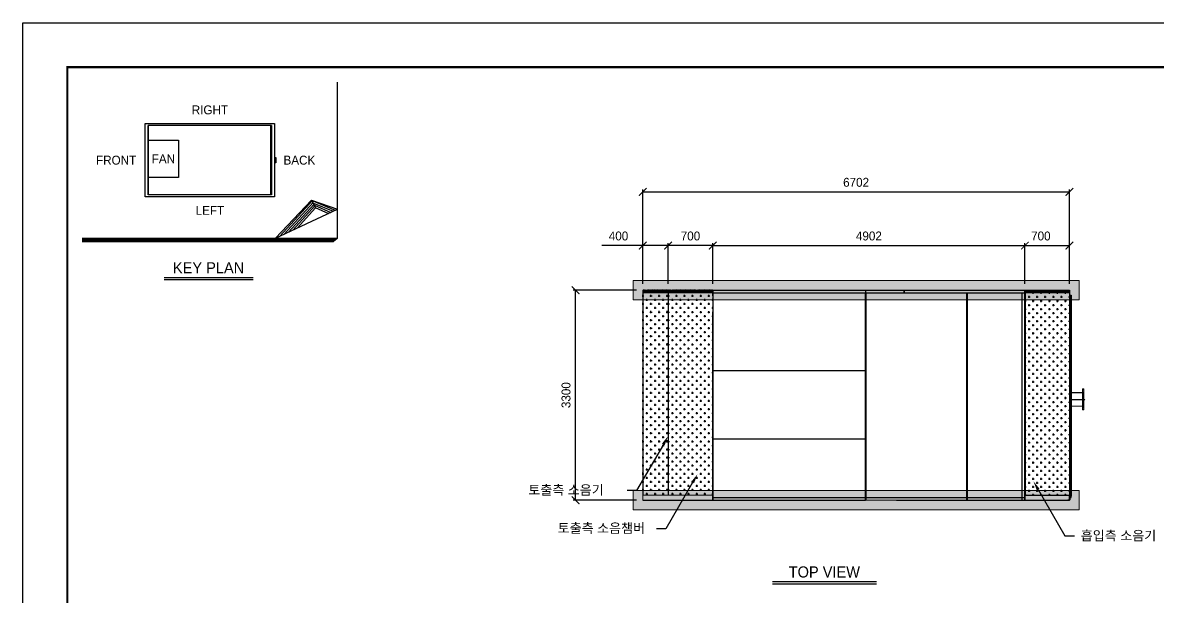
# Model space of a CAD drawing. Header units: millimetres. Extents: x 2280 to 31687, y 1787 to 22582.
# Drawn here: x 2280 to 20114, y 13554 to 22582 of the extents above; entities that cross this region are included whole.
import ezdxf
from ezdxf import colors
from ezdxf.entities.mleader import LeaderData, LeaderLine
from ezdxf.enums import TextEntityAlignment as Align
from ezdxf.math import Vec2, Vec3

# ---------------------------------------------------------------- set-up
doc = ezdxf.new("R2010")
doc.units = ezdxf.units.MM
doc.linetypes.add('CENTER', pattern=[2, 1.25, -0.25, 0.25, -0.25])
for name, color, linetype in [('center', 1, 'CENTER'), ('SMS', 220, 'Continuous'), ('냉각탑', 4, 'Continuous'), ('냉각탑_box', 1, 'Continuous'), ('냉각탑_dim', 1, 'Continuous'), ('냉각탑_form', 1, 'Continuous'), ('냉각탑_text', 3, 'Continuous'), ('냉각탑_찬넬방진', 1, 'Continuous')]:
    doc.layers.add(name, color=color, linetype=linetype)
doc.styles.add('HY울릉도L', font='')
doc.styles.get("Standard").update_dxf_attribs({"font": 'arial.ttf'})
doc.styles.add('돋움', font='Dotum.ttf')
doc.styles.get('HY울릉도L').set_extended_font_data('HY울릉도L')
doc.dimstyles.new('성지DIM', dxfattribs={"dimtxt": 3.5, "dimasz": 3, "dimexe": 1, "dimexo": 2.5, "dimgap": 2, "dimtad": 1, "dimdec": 0, "dimzin": 3, "dimdsep": 46, "dimtxsty": 'HY울릉도L', "dimblk": 'ARCHTICK', "dimcen": -2, "dimclrd": 256, "dimclre": 256, "dimclrt": 7, "dimadec": 0, "dimazin": 0, "dimtfac": 1, "dimtdec": 0, "dimtofl": 0, "dimtmove": 0, "dimatfit": 3, "dimfxl": 1, "dimtolj": 1, "dimtzin": 0, "dimlwe": -1, "dimarcsym": 0})

# ---------------------------------------------------------------- blocks, each defined once
blk = doc.blocks.new('냉각탑form')
at = {"layer": 'Defpoints'}
blk.add_lwpolyline([(0, 297.07), (420.1, 297.07), (420.1, 0), (0, 0)], close=True, dxfattribs=at)
at = {"layer": '냉각탑_form', "const_width": 0.5}
blk.add_lwpolyline([(10, 287.07), (10, 10), (410.1, 10), (410.1, 287.07)], close=True, dxfattribs=at)
blk = doc.blocks.new('_ArchTick')
at = {"color": 0, "linetype": 'ByBlock', "const_width": 0.15}
blk.add_lwpolyline([(-0.5, -0.5), (0.5, 0.5)], dxfattribs=at)
blk = doc.blocks.new('*D373')
at = {"layer": 'Defpoints', "color": 0, "transparency": 16777216}
for p in [(18020, 19080), (13118, 18380), (18020, 18380)]:
    blk.add_point(p, dxfattribs=at)
at = {"layer": '냉각탑_dim', "transparency": 16777216}
for p, q in [((13118, 18480), (13118, 19120)), ((18020, 18480), (18020, 19120))]:
    blk.add_line(p, q, dxfattribs=at)
at = {"layer": '냉각탑_dim', "lineweight": -2, "transparency": 16777216}
blk.add_line((13118, 19080), (18020, 19080), dxfattribs=at)
at = {"layer": '냉각탑_dim', "lineweight": -2, "transparency": 16777216, "xscale": 120, "yscale": 120, "zscale": 120, "rotation": 180}
blk.add_blockref('_ArchTick', (13118, 19080), dxfattribs=at)
at = {"layer": '냉각탑_dim', "lineweight": -2, "transparency": 16777216, "xscale": 120, "yscale": 120, "zscale": 120}
blk.add_blockref('_ArchTick', (18020, 19080), dxfattribs=at)
at = {"layer": '냉각탑_dim', "color": 7, "transparency": 16777216, "insert": (15569, 19230), "char_height": 140, "attachment_point": 5, "style": 'HY울릉도L'}
blk.add_mtext('\\A1;4902', dxfattribs=at)
blk = doc.blocks.new('*D376')
at = {"layer": 'Defpoints', "color": 0, "transparency": 16777216}
for p in [(18720, 19080), (18020, 18380), (18720, 18380)]:
    blk.add_point(p, dxfattribs=at)
at = {"layer": '냉각탑_dim', "transparency": 16777216}
for p, q in [((18020, 18480), (18020, 19120)), ((18720, 18480), (18720, 19120))]:
    blk.add_line(p, q, dxfattribs=at)
at = {"layer": '냉각탑_dim', "lineweight": -2, "transparency": 16777216}
blk.add_line((18020, 19080), (18720, 19080), dxfattribs=at)
at = {"layer": '냉각탑_dim', "lineweight": -2, "transparency": 16777216, "xscale": 120, "yscale": 120, "zscale": 120, "rotation": 180}
blk.add_blockref('_ArchTick', (18020, 19080), dxfattribs=at)
at = {"layer": '냉각탑_dim', "lineweight": -2, "transparency": 16777216, "xscale": 120, "yscale": 120, "zscale": 120}
blk.add_blockref('_ArchTick', (18720, 19080), dxfattribs=at)
at = {"layer": '냉각탑_dim', "color": 7, "transparency": 16777216, "insert": (18270, 19230), "char_height": 140, "attachment_point": 5, "style": 'HY울릉도L'}
blk.add_mtext('\\A1;700', dxfattribs=at)
blk = doc.blocks.new('*D374')
at = {"layer": 'Defpoints', "color": 0, "transparency": 16777216}
for p in [(12417, 19080), (12417, 18378), (13118, 18380)]:
    blk.add_point(p, dxfattribs=at)
at = {"layer": '냉각탑_dim', "transparency": 16777216}
for p, q in [((12417, 18478), (12417, 19120)), ((13118, 18480), (13118, 19120))]:
    blk.add_line(p, q, dxfattribs=at)
at = {"layer": '냉각탑_dim', "lineweight": -2, "transparency": 16777216}
blk.add_line((13118, 19080), (12417, 19080), dxfattribs=at)
at = {"layer": '냉각탑_dim', "lineweight": -2, "transparency": 16777216, "xscale": 120, "yscale": 120, "zscale": 120, "rotation": 180}
blk.add_blockref('_ArchTick', (12417, 19080), dxfattribs=at)
at = {"layer": '냉각탑_dim', "lineweight": -2, "transparency": 16777216, "xscale": 120, "yscale": 120, "zscale": 120}
blk.add_blockref('_ArchTick', (13118, 19080), dxfattribs=at)
at = {"layer": '냉각탑_dim', "color": 7, "transparency": 16777216, "insert": (12767, 19230), "char_height": 140, "attachment_point": 5, "style": 'HY울릉도L'}
blk.add_mtext('\\A1;700', dxfattribs=at)
blk = doc.blocks.new('*D375')
at = {"layer": 'Defpoints', "color": 0, "transparency": 16777216}
for p in [(12017, 19080), (12017, 18380), (12417, 18378)]:
    blk.add_point(p, dxfattribs=at)
at = {"layer": '냉각탑_dim', "transparency": 16777216}
for p, q in [((12017, 18480), (12017, 19120)), ((12417, 18478), (12417, 19120))]:
    blk.add_line(p, q, dxfattribs=at)
at = {"layer": '냉각탑_dim', "lineweight": -2, "transparency": 16777216}
for p, q in [((12017, 19080), (11377, 19080)), ((12417, 19080), (12017, 19080))]:
    blk.add_line(p, q, dxfattribs=at)
at = {"layer": '냉각탑_dim', "lineweight": -2, "transparency": 16777216, "xscale": 120, "yscale": 120, "zscale": 120, "rotation": 180}
blk.add_blockref('_ArchTick', (12017, 19080), dxfattribs=at)
at = {"layer": '냉각탑_dim', "lineweight": -2, "transparency": 16777216, "xscale": 120, "yscale": 120, "zscale": 120}
blk.add_blockref('_ArchTick', (12417, 19080), dxfattribs=at)
at = {"layer": '냉각탑_dim', "color": 7, "transparency": 16777216, "insert": (11637, 19230), "char_height": 140, "attachment_point": 5, "style": 'HY울릉도L'}
blk.add_mtext('\\A1;400', dxfattribs=at)
blk = doc.blocks.new('*D380')
at = {"layer": 'Defpoints', "color": 0, "transparency": 16777216}
for p in [(18720, 19923), (12017, 18380), (18720, 18380)]:
    blk.add_point(p, dxfattribs=at)
at = {"layer": '냉각탑_dim', "transparency": 16777216}
for p, q in [((12017, 18480), (12017, 19963)), ((18720, 18480), (18720, 19963))]:
    blk.add_line(p, q, dxfattribs=at)
at = {"layer": '냉각탑_dim', "lineweight": -2, "transparency": 16777216}
blk.add_line((12017, 19923), (18720, 19923), dxfattribs=at)
at = {"layer": '냉각탑_dim', "lineweight": -2, "transparency": 16777216, "xscale": 120, "yscale": 120, "zscale": 120, "rotation": 180}
blk.add_blockref('_ArchTick', (12017, 19923), dxfattribs=at)
at = {"layer": '냉각탑_dim', "lineweight": -2, "transparency": 16777216, "xscale": 120, "yscale": 120, "zscale": 120}
blk.add_blockref('_ArchTick', (18720, 19923), dxfattribs=at)
at = {"layer": '냉각탑_dim', "color": 7, "transparency": 16777216, "insert": (15368, 20073), "char_height": 140, "attachment_point": 5, "style": 'HY울릉도L'}
blk.add_mtext('\\A1;6702', dxfattribs=at)
blk = doc.blocks.new('*D377')
at = {"layer": 'Defpoints', "color": 0, "transparency": 16777216}
for p in [(10963, 18380), (12017, 18380), (12019, 15080)]:
    blk.add_point(p, dxfattribs=at)
at = {"layer": '냉각탑_dim', "transparency": 16777216}
for p, q in [((11917, 18380), (10923, 18380)), ((11919, 15080), (10923, 15080))]:
    blk.add_line(p, q, dxfattribs=at)
at = {"layer": '냉각탑_dim', "lineweight": -2, "transparency": 16777216}
blk.add_line((10963, 15080), (10963, 18380), dxfattribs=at)
at = {"layer": '냉각탑_dim', "lineweight": -2, "transparency": 16777216, "xscale": 120, "yscale": 120, "zscale": 120}
for p, rotation in [((10963, 18380), 90), ((10963, 15080), 270)]:
    blk.add_blockref('_ArchTick', p, dxfattribs=dict(at, rotation=rotation))
at = {"layer": '냉각탑_dim', "color": 7, "transparency": 16777216, "insert": (10813, 16730), "char_height": 140, "attachment_point": 5, "rotation": 90, "style": 'HY울릉도L'}
blk.add_mtext('\\A1;3300', dxfattribs=at)
blk = doc.blocks.new('A$C4226346C')
at = {"color": 7, "lineweight": 15}
for p, q in [((23, 330), (23, 165)), ((45, 330), (23, 330)), ((23, 321), (45, 321)), ((23, 302), (45, 302)), ((23, 302), (45, 302)), ((23, 298), (45, 298)), ((23, 279), (45, 279)), ((23, 279), (45, 279)), ((45, 274), (23, 274)), ((23, 249), (45, 249)), ((23, 249), (45, 249)), ((23, 226), (45, 226)), ((23, 226), (45, 226)), ((28, 273), (28, 165)), ((45, 273), (28, 273)), ((220, 271), (28, 271)), ((45, 330), (45, 165)), ((217, 273), (45, 273)), ((217, 313), (217, 165)), ((220, 313), (217, 313)), ((220, 313), (217, 313)), ((220, 307), (217, 307)), ((217, 297), (220, 297)), ((217, 297), (220, 297)), ((217, 288), (220, 288)), ((217, 288), (220, 288)), ((220, 273), (217, 273)), ((220, 273), (217, 273)), ((217, 263), (220, 263)), ((217, 263), (220, 263)), ((217, 254), (220, 254)), ((217, 254), (220, 254)), ((217, 204), (220, 204)), ((217, 204), (220, 204)), ((217, 195), (220, 195)), ((217, 195), (220, 195)), ((220, 313), (220, 165)), ((220, 165), (220, 273)), ((23, 176), (45, 176)), ((23, 176), (45, 176)), ((23, 165), (23, 0)), ((23, 153), (45, 153)), ((23, 153), (45, 153)), ((23, 104), (45, 104)), ((23, 104), (45, 104)), ((23, 81), (45, 81)), ((23, 81), (45, 81)), ((45, 56), (23, 56)), ((23, 51), (45, 51)), ((23, 51), (45, 51)), ((23, 31), (45, 31)), ((23, 28), (45, 28)), ((23, 28), (45, 28)), ((23, 8), (45, 8)), ((28, 165), (28, 57)), ((28, 165), (28, 59)), ((220, 59), (28, 59)), ((45, 57), (28, 57)), ((45, 165), (45, 0)), ((217, 57), (45, 57)), ((217, 17), (217, 165)), ((217, 135), (220, 135)), ((217, 135), (220, 135)), ((217, 126), (220, 126)), ((217, 126), (220, 126)), ((217, 76), (220, 76)), ((217, 76), (220, 76)), ((217, 67), (220, 67)), ((217, 67), (220, 67)), ((220, 57), (217, 57)), ((220, 57), (217, 57)), ((217, 42), (220, 42)), ((217, 42), (220, 42)), ((217, 33), (220, 33)), ((217, 33), (220, 33)), ((220, 23), (217, 23)), ((220, 17), (217, 17)), ((220, 17), (217, 17)), ((220, 17), (220, 165)), ((220, 57), (220, 165)), ((220, 59), (220, 165)), ((45, 0), (23, 0))]:
    blk.add_line(p, q, dxfattribs=at)
at = {"layer": 'center'}
blk.add_line((250, 165), (0, 165), dxfattribs=at)
blk = doc.blocks.new('4')
h = blk.add_hatch()
h.set_pattern_fill('CROSS', color=5, scale=10)
h.set_pattern_definition([(0, (-671192.43, 29275.875), (63.5, 63.5), [31.75, -95.25]), (90, (-671176.56, 29260), (-63.5, 63.5), [31.75, -95.25])])
h.paths.add_polyline_path([(12019, 15158), (12417, 15158), (12417, 18338), (12019, 18338)])
h = blk.add_hatch()
h.set_pattern_fill('CROSS', color=5, scale=10)
h.set_pattern_definition([(0, (-670792.17, 29275.654), (63.5, 63.5), [31.75, -95.25]), (90, (-670776.296, 29259.78), (-63.5, 63.5), [31.75, -95.25])])
h.paths.add_polyline_path([(12419, 15158), (13119, 15158), (13119, 18338), (12419, 18338)])
h = blk.add_hatch()
h.set_pattern_fill('CROSS', color=5, scale=10)
h.set_pattern_definition([(0, (-665190.03, 29575.875), (63.5, 63.5), [31.75, -95.25]), (90, (-665174.16, 29560), (-63.5, 63.5), [31.75, -95.25])])
h.paths.add_polyline_path([(18720, 18331), (18021, 18331), (18021, 15160), (18720, 15160)])
at = {"ltscale": 500}
h = blk.add_hatch(dxfattribs=at)
h.set_pattern_fill('ANSI37', color=251, scale=200)
h.set_pattern_definition([(45, (-12654.447, 2571.726), (-17.67767, 17.67767), []), (135, (-12654.447, 2571.726), (-17.67767, -17.67767), [])])
h.paths.add_polyline_path([(18745, 18016), (18745, 18300), (18723, 18300), (18723, 15123), (18745, 15123), (18745, 15145)])
at = {"lineweight": 5}
for p, q in [((12017, 18380), (13118, 18380)), ((12417, 18340), (12417, 18378)), ((18021, 18380), (18720, 18380)), ((12019, 18338), (12019, 18340)), ((13116, 18338), (12019, 18338)), ((18020, 18338), (18720, 18338)), ((18021, 18337), (18720, 18337)), ((13116, 15158), (12019, 15158))]:
    blk.add_line(p, q, dxfattribs=at)
for p, q in [((12019, 18378), (12019, 18340)), ((13116, 18378), (13116, 18340)), ((13118, 18338), (13118, 18380)), ((13118, 18380), (15518, 18380)), ((13118, 18380), (15518, 18380)), ((15518, 18380), (18021, 18380)), ((16122, 18380), (17620, 18380)), ((16122, 18338), (16122, 18380)), ((18020, 18338), (18020, 18380)), ((18021, 18380), (18021, 18340)), ((18021, 18380), (18021, 15160)), ((18720, 18380), (18720, 15158)), ((12019, 18338), (12019, 15158)), ((12417, 18340), (12417, 15158)), ((13116, 18288), (13116, 18338)), ((13118, 18338), (15518, 18338)), ((13118, 18337), (14382, 18337)), ((15518, 18337), (18020, 18337)), ((16124, 18338), (18020, 18338)), ((16124, 18336), (17109, 18336)), ((17111, 18336), (17976, 18336)), ((17978, 18336), (18020, 18336)), ((13118, 16967), (13118, 18037)), ((13118, 17117), (15518, 17117)), ((13118, 17115), (15518, 17115)), ((13118, 15895), (13118, 16965)), ((13118, 16045), (15518, 16045)), ((13118, 16044), (15518, 16044)), ((13116, 15172), (13116, 15122)), ((18021, 15160), (18720, 15160)), ((13118, 15124), (14382, 15124)), ((13118, 15122), (15518, 15122)), ((15518, 15124), (17976, 15124)), ((16004, 15122), (18020, 15122)), ((17111, 15124), (17976, 15124)), ((17978, 15124), (18020, 15124)), ((18021, 15158), (18718, 15158))]:
    blk.add_line(p, q)
at = {"ltscale": 500}
blk.add_line((12019, 18378), (13116, 18378), dxfattribs=at)
at = {"color": 7, "lineweight": 35}
blk.add_line((16124, 18380), (16124, 18338), dxfattribs=at)
at = {"color": 251, "ltscale": 500}
for p, q in [((18520, 18377), (18523, 18377)), ((18720, 18300), (18748, 18300)), ((18745, 15145), (18745, 18300)), ((18748, 18300), (18748, 15145)), ((18723, 15123), (18745, 15123)), ((18723, 15120), (18748, 15120)), ((18745, 15123), (18745, 15145)), ((18745, 15145), (18748, 15145)), ((18748, 15120), (18748, 15145))]:
    blk.add_line(p, q, dxfattribs=at)
at = {"color": 7, "lineweight": 13, "ltscale": 2.5}
blk.add_line((18020, 15577), (18020, 15563), dxfattribs=at)
at = {"layer": 'SMS', "color": 5}
for points in [[(12496, 18340, -0.420076), (12491, 18350), (12496, 18368, 1.449198), (12481, 18368), (12486, 18350, -0.524856), (12479, 18339, -0.524856), (12472, 18350), (12476, 18368, 1.449198), (12462, 18368), (12466, 18350, -0.524856), (12459, 18339, -0.524856), (12452, 18350), (12457, 18368, 1.449198), (12442, 18368), (12447, 18350, -0.524856), (12439, 18339, -0.524856), (12432, 18350), (12437, 18368, 1.449198), (12422, 18368), (12427, 18350, -0.524856), (12419, 18339, -0.524856), (12412, 18350), (12417, 18368, 1.449198), (12402, 18368), (12407, 18350, -0.524856), (12399, 18339, -0.524856), (12392, 18350), (12397, 18368, 1.449198), (12382, 18368), (12387, 18350, -0.524856), (12379, 18339, -0.524856), (12372, 18350), (12377, 18368, 1.449198), (12362, 18368), (12367, 18350, -0.524856), (12359, 18339, -0.524856), (12352, 18350), (12357, 18368, 1.449198), (12342, 18368), (12347, 18350, -0.524856), (12339, 18339, -0.524856), (12332, 18350), (12337, 18368, 1.449198), (12322, 18368), (12327, 18350, -0.524856), (12319, 18339, -0.524856), (12312, 18350), (12317, 18368, 1.449198), (12302, 18368), (12307, 18350, -0.524856), (12299, 18339, -0.524856), (12292, 18350), (12297, 18368, 1.449198), (12282, 18368), (12287, 18350, -0.524856), (12279, 18339, -0.524856), (12272, 18350), (12277, 18368, 1.449198), (12262, 18368), (12267, 18350, -0.524856), (12260, 18339, -0.524856), (12252, 18350), (12257, 18368, 1.449198), (12242, 18368), (12247, 18350, -0.524856), (12240, 18339, -0.524856), (12232, 18350), (12237, 18368, 1.449198), (12222, 18368), (12227, 18350, -0.524856), (12220, 18339, -0.524856), (12212, 18350), (12217, 18368, 1.449198), (12202, 18368), (12207, 18350, -0.524856), (12200, 18339, -0.524856), (12192, 18350), (12197, 18368, 1.449198), (12182, 18368), (12187, 18350, -0.524856), (12180, 18339, -0.524856), (12172, 18350), (12177, 18368, 1.449198), (12162, 18368), (12167, 18350, -0.524856), (12160, 18339, -0.524856), (12152, 18350), (12157, 18368, 1.449198), (12142, 18368), (12147, 18350, -0.524856), (12140, 18339, -0.524856), (12132, 18350), (12137, 18368, 1.449198), (12122, 18368), (12127, 18350, -0.524856), (12120, 18339, -0.524856), (12112, 18350), (12117, 18368, 1.449198), (12102, 18368), (12107, 18350, -0.524856), (12100, 18339, -0.524856), (12092, 18350), (12097, 18368, 1.449198), (12082, 18368), (12087, 18350, -0.524856), (12080, 18339, -0.524856), (12073, 18350), (12077, 18368, 1.449198), (12063, 18368), (12067, 18350, -0.524856), (12060, 18339, -0.524856), (12053, 18350), (12058, 18368, 1.449198), (12043, 18368), (12048, 18350, -0.524856), (12040, 18339, -0.524856), (12033, 18350), (12038, 18368, 1.449198), (12023, 18368), (12028, 18350, -0.420076), (12023, 18340, -0.420076)], [(12917, 18339, -0.500631), (12910, 18350), (12915, 18368, 1.449198), (12900, 18368), (12905, 18350, -0.524856), (12898, 18339, -0.524856), (12890, 18350), (12895, 18368, 1.449198), (12880, 18368), (12885, 18350, -0.524856), (12878, 18339, -0.524856), (12871, 18350), (12875, 18368, 1.449198), (12861, 18368), (12865, 18350, -0.524856), (12858, 18339, -0.524856), (12851, 18350), (12856, 18368, 1.449198), (12841, 18368), (12846, 18350, -0.524856), (12838, 18339, -0.524856), (12831, 18350), (12836, 18368, 1.449198), (12821, 18368), (12826, 18350, -0.524856), (12818, 18339, -0.524856), (12811, 18350), (12816, 18368, 1.449198), (12801, 18368), (12806, 18350, -0.524856), (12798, 18339, -0.524856), (12791, 18350), (12796, 18368, 1.449198), (12781, 18368), (12786, 18350, -0.524856), (12778, 18339, -0.524856), (12771, 18350), (12776, 18368, 1.449198), (12761, 18368), (12766, 18350, -0.524856), (12758, 18339, -0.524856), (12751, 18350), (12756, 18368, 1.449198), (12741, 18368), (12746, 18350, -0.524856), (12738, 18339, -0.524856), (12731, 18350), (12736, 18368, 1.449198), (12721, 18368), (12726, 18350, -0.524856), (12718, 18339, -0.524856), (12711, 18350), (12716, 18368, 1.449198), (12701, 18368), (12706, 18350, -0.524856), (12698, 18339, -0.524856), (12691, 18350), (12696, 18368, 1.449198), (12681, 18368), (12686, 18350, -0.524856), (12678, 18339, -0.524856), (12671, 18350), (12676, 18368, 1.449198), (12661, 18368), (12666, 18350, -0.524856), (12659, 18339, -0.524856), (12651, 18350), (12656, 18368, 1.449198), (12641, 18368), (12646, 18350, -0.524856), (12639, 18339, -0.524856), (12631, 18350), (12636, 18368, 1.449198), (12621, 18368), (12626, 18350, -0.524856), (12619, 18339, -0.524856), (12611, 18350), (12616, 18368, 1.449198), (12601, 18368), (12606, 18350, -0.524856), (12599, 18339, -0.524856), (12591, 18350), (12596, 18368, 1.449198), (12581, 18368), (12586, 18350, -0.524856), (12579, 18339, -0.524856), (12571, 18350), (12576, 18368, 1.449198), (12561, 18368), (12566, 18350, -0.524856), (12559, 18339, -0.524856), (12551, 18350), (12556, 18368, 1.449198), (12541, 18368), (12546, 18350, -0.524856), (12539, 18339, -0.524856), (12531, 18350), (12536, 18368, 1.449198), (12521, 18368), (12526, 18350, -0.524856), (12519, 18339, -0.524856), (12511, 18350), (12516, 18368, 1.449198), (12501, 18368), (12506, 18350, -0.524856), (12499, 18339, -0.524856), (12491, 18350), (12496, 18368, 1.449198), (12481, 18368), (12486, 18350, -0.524856), (12479, 18339, -0.417249), (12471, 18347)], [(13115, 18340, -0.420076), (13110, 18350), (13115, 18368, 1.449198), (13100, 18368), (13105, 18350, -0.524856), (13097, 18339, -0.524856), (13090, 18350), (13095, 18368, 1.449198), (13080, 18368), (13085, 18350, -0.524856), (13077, 18339, -0.524856), (13070, 18350), (13075, 18368, 1.449198), (13060, 18368), (13065, 18350, -0.524856), (13058, 18339, -0.524856), (13050, 18350), (13055, 18368, 1.449198), (13040, 18368), (13045, 18350, -0.524856), (13038, 18339, -0.524856), (13030, 18350), (13035, 18368, 1.449198), (13020, 18368), (13025, 18350, -0.524856), (13018, 18339, -0.524856), (13010, 18350), (13015, 18368, 1.449198), (13000, 18368), (13005, 18350, -0.524856), (12998, 18339, -0.524856), (12990, 18350), (12995, 18368, 1.449198), (12980, 18368), (12985, 18350, -0.524856), (12978, 18339, -0.524856), (12970, 18350), (12975, 18368, 1.449198), (12960, 18368), (12965, 18350, -0.524856), (12958, 18339, -0.524856), (12950, 18350), (12955, 18368, 1.449198), (12940, 18368), (12945, 18350, -0.524856), (12938, 18339, -0.524856), (12930, 18350), (12935, 18368, 1.449198), (12920, 18368), (12925, 18350, -0.524856), (12918, 18339, -0.524856), (12910, 18350), (12915, 18368, 1.449198), (12900, 18368), (12905, 18350, -0.524856), (12898, 18339, -0.417249), (12890, 18347)], [(13118, 18350, -0.174757), (13118, 18345, -0.174757)]]:
    blk.add_lwpolyline(points, format="xyb", dxfattribs=at)
at = {"layer": 'SMS', "color": 5, "elevation": 0}
for points in [[(18499, 18338, -0.420076), (18494, 18348), (18499, 18367, 1.449198), (18484, 18367), (18489, 18348, -0.524856), (18481, 18338, -0.524856), (18474, 18348), (18479, 18367, 1.449198), (18464, 18367), (18469, 18348, -0.524856), (18461, 18338, -0.524856), (18454, 18348), (18459, 18367, 1.449198), (18444, 18367), (18449, 18348, -0.524856), (18441, 18338, -0.524856), (18434, 18348), (18439, 18367, 1.449198), (18424, 18367), (18429, 18348, -0.524856), (18422, 18338, -0.524856), (18414, 18348), (18419, 18367, 1.449198), (18404, 18367), (18409, 18348, -0.524856), (18402, 18338, -0.524856), (18394, 18348), (18399, 18367, 1.449198), (18384, 18367), (18389, 18348, -0.524856), (18382, 18338, -0.524856), (18374, 18348), (18379, 18367, 1.449198), (18364, 18367), (18369, 18348, -0.524856), (18362, 18338, -0.524856), (18354, 18348), (18359, 18367, 1.449198), (18344, 18367), (18349, 18348, -0.524856), (18342, 18338, -0.524856), (18334, 18348), (18339, 18367, 1.449198), (18324, 18367), (18329, 18348, -0.524856), (18322, 18338, -0.524856), (18314, 18348), (18319, 18367, 1.449198), (18304, 18367), (18309, 18348, -0.524856), (18302, 18338, -0.524856), (18294, 18348), (18299, 18367, 1.449198), (18284, 18367), (18289, 18348, -0.524856), (18282, 18338, -0.524856), (18274, 18348), (18279, 18367, 1.449198), (18264, 18367), (18269, 18348, -0.524856), (18262, 18338, -0.524856), (18254, 18348), (18259, 18367, 1.449198), (18244, 18367), (18249, 18348, -0.524856), (18242, 18338, -0.524856), (18235, 18348), (18239, 18367, 1.449198), (18225, 18367), (18229, 18348, -0.524856), (18222, 18338, -0.524856), (18215, 18348), (18220, 18367, 1.449198), (18205, 18367), (18210, 18348, -0.524856), (18202, 18338, -0.524856), (18195, 18348), (18200, 18367, 1.449198), (18185, 18367), (18190, 18348, -0.524856), (18182, 18338, -0.524856), (18175, 18348), (18180, 18367, 1.449198), (18165, 18367), (18170, 18348, -0.524856), (18162, 18338, -0.524856), (18155, 18348), (18160, 18367, 1.449198), (18145, 18367), (18150, 18348, -0.524856), (18142, 18338, -0.524856), (18135, 18348), (18140, 18367, 1.449198), (18125, 18367), (18130, 18348, -0.524856), (18122, 18338, -0.524856), (18115, 18348), (18120, 18367, 1.449198), (18105, 18367), (18110, 18348, -0.524856), (18102, 18338, -0.524856), (18095, 18348), (18100, 18367, 1.449198), (18085, 18367), (18090, 18348, -0.524856), (18082, 18338, -0.524856), (18075, 18348), (18080, 18367, 1.449198), (18065, 18367), (18070, 18348, -0.524856), (18062, 18338, -0.524856), (18055, 18348), (18060, 18367, 1.449198), (18045, 18367), (18050, 18348, -0.524856), (18042, 18338, -0.524856), (18035, 18348), (18040, 18367, 1.449198), (18025, 18367), (18030, 18348, -0.420076), (18025, 18338, -0.420076)], [(18718, 18367, 1.449198), (18703, 18367), (18708, 18348, -0.524856), (18701, 18338, -0.524856), (18693, 18348), (18698, 18367, 1.449198), (18683, 18367), (18688, 18348, -0.524856), (18681, 18338, -0.524856), (18673, 18348), (18678, 18367, 1.449198), (18663, 18367), (18668, 18348, -0.524856), (18661, 18338, -0.524856), (18653, 18348), (18658, 18367, 1.449198), (18643, 18367), (18648, 18348, -0.524856), (18641, 18338, -0.524856), (18634, 18348), (18638, 18367, 1.449198), (18624, 18367), (18628, 18348, -0.524856), (18621, 18338, -0.524856), (18614, 18348), (18619, 18367, 1.449198), (18604, 18367), (18609, 18348, -0.524856), (18601, 18338, -0.524856), (18594, 18348), (18599, 18367, 1.449198), (18584, 18367), (18589, 18348, -0.524856), (18581, 18338, -0.524856), (18574, 18348), (18579, 18367, 1.449198), (18564, 18367), (18569, 18348, -0.524856), (18561, 18338, -0.524856), (18554, 18348), (18559, 18367, 1.449198), (18544, 18367), (18549, 18348, -0.524856), (18541, 18338, -0.524856), (18534, 18348), (18539, 18367, 1.449198), (18524, 18367), (18529, 18348, -0.524856), (18521, 18338, -0.524856), (18514, 18348), (18519, 18367, 1.449198), (18504, 18367), (18509, 18348, -0.524856), (18501, 18338, -0.524856), (18494, 18348), (18499, 18367, 1.449198), (18484, 18367), (18489, 18348, -0.420076), (18484, 18338)], [(18718, 18338, -0.420076), (18713, 18348), (18718, 18367)]]:
    blk.add_lwpolyline(points, format="xyb", dxfattribs=at)
at = {"xscale": -1}
blk.add_blockref('A$C4226346C', (18968, 16498), dxfattribs=at)
at = {"layer": '냉각탑_dim'}
ml = blk.add_multileader_mtext('Standard', dxfattribs=at)
ml.set_content('')
ml.set_leader_properties(color=256)
ml.build(insert=Vec2(0, 0))
ml.multileader.update_dxf_attribs({"text_right_attachment_type": 6, "dogleg_length": 5, "arrow_head_size": 150, "scale": 30})
ctx = ml.context
ctx.base_point, ctx.scale, ctx.char_height, ctx.arrow_head_size, ctx.landing_gap_size, ctx.plane_origin = Vec3(11771, 15230), 30, 5.4, 150, 2.7, Vec3(12416, 16087)
ctx.right_attachment, ctx.text_align_type = 6, 2
notes = []
notes.append((ctx, [(0, (1, 1, 0), (11921, 15230), (-1, 0), 150, [(0, [(12416, 16087)], 0, [])])]))
ctx.mtext, ml.multileader.dxf.content_type = None, 0
for ctx, leaders in notes:
    for number, flags, end, landing, length, lines in leaders:
        leader = LeaderData()
        leader.index, (leader.has_last_leader_line, leader.has_dogleg_vector, leader.attachment_direction) = number, flags
        leader.last_leader_point, leader.dogleg_vector, leader.dogleg_length = Vec3(end), Vec3(landing), length
        for number, points, colour, breaks in lines:
            line = LeaderLine()
            line.index, line.vertices, line.color, line.breaks = number, Vec3.list(points), colors.encode_raw_color(colour), breaks
            leader.lines.append(line)
        ctx.leaders.append(leader)

msp = doc.modelspace()

# ---------------------------------------------------------------- hatches: boundary and pattern name
h = msp.add_hatch()
h.set_pattern_fill('AR-CONC', color=4)
h.set_pattern_definition([(50, (-317081.72, -183753.41), (182.18467, -15.939086), [19.05, -209.55]), (355, (-317081.72, -183753.41), (-35.24342, 191.056845), [15.24, -167.64058]), (100.451445, (-317066.54, -183754.74), (146.94125, 175.11775), [16.19001, -178.090245]), (46.1842, (-317081.72, -183702.61), (271.07904, -42.04233), [28.575, -314.325]), (96.63556, (-317059.13, -183706.12), (237.40413, 247.42612), [24.28502, -267.1356]), (351.18415, (-317081.72, -183702.61), (237.40413, 247.42612), [22.85997, -251.45973]), (21, (-317056.32, -183715.31), (151.61439, -102.2652), [19.05, -209.55]), (326, (-317056.32, -183715.31), (61.80203, 184.18797), [15.24, -167.64]), (71.451445, (-317043.68, -183723.84), (213.41642, 81.92277), [16.19001, -178.08994]), (37.5, (-317081.72, -183753.414), (3.088603, 84.555039), [0, -165.608, 0, -170.18, 0, -168.275]), (7.5, (-317081.72, -183753.41), (66.819663, 100.180575), [0, -97.028, 0, -161.798, 0, -64.135]), (327.5, (-317138.36, -183753.414), (135.590595, -5.728744), [0, -63.5, 0, -198.12, 0, -262.89]), (317.5, (-317163.76, -183753.41), (148.12918, 25.42649), [0, -82.55, 0, -131.572, 0, -186.69])])
edge = h.paths.add_edge_path()
edge.add_line((11868.9, 18230.1), (18873.2, 18230.1))
edge.add_line((18873.2, 18230.1), (18873.4, 18530.1))
edge.add_line((18873.4, 18530.1), (11868.9, 18530.1))
edge.add_line((11868.9, 18530.1), (11868.8, 18230.1))
h = msp.add_hatch()
h.set_pattern_fill('AR-CONC', color=4)
h.set_pattern_definition([(50, (-317081.72, -187053.41), (182.18467, -15.939086), [19.05, -209.55]), (355, (-317081.72, -187053.41), (-35.24342, 191.056845), [15.24, -167.64058]), (100.451445, (-317066.54, -187054.74), (146.94125, 175.11775), [16.19001, -178.090245]), (46.1842, (-317081.72, -187002.61), (271.07904, -42.04233), [28.575, -314.325]), (96.63556, (-317059.13, -187006.12), (237.40413, 247.42612), [24.28502, -267.1356]), (351.18415, (-317081.72, -187002.61), (237.40413, 247.42612), [22.85997, -251.45973]), (21, (-317056.32, -187015.31), (151.61439, -102.2652), [19.05, -209.55]), (326, (-317056.32, -187015.31), (61.80203, 184.18797), [15.24, -167.64]), (71.451445, (-317043.68, -187023.84), (213.41642, 81.92277), [16.19001, -178.08994]), (37.5, (-317081.72, -187053.414), (3.088603, 84.555039), [0, -165.608, 0, -170.18, 0, -168.275]), (7.5, (-317081.72, -187053.41), (66.819663, 100.180575), [0, -97.028, 0, -161.798, 0, -64.135]), (327.5, (-317138.36, -187053.414), (135.590595, -5.728744), [0, -63.5, 0, -198.12, 0, -262.89]), (317.5, (-317163.76, -187053.41), (148.12918, 25.42649), [0, -82.55, 0, -131.572, 0, -186.69])])
edge = h.paths.add_edge_path()
edge.add_line((11868.9, 14930.1), (18873.2, 14930.1))
edge.add_line((18873.2, 14930.1), (18873.4, 15230.1))
edge.add_line((18873.4, 15230.1), (11868.9, 15230.1))
edge.add_line((11868.9, 15230.1), (11868.8, 14930.1))

# ---------------------------------------------------------------- linework, layer by layer
at = {"lineweight": 5}
for p, q in [((12017.3, 18380.1), (12017.3, 15080.1)), ((11868.9, 14930.1), (11868.9, 15230.1)), ((12018.9, 15080.1), (12017.3, 15080.1)), ((12018.9, 15158.1), (12018.9, 15080.1)), ((16003.7, 15080.1), (15519.7, 15080.1))]:
    msp.add_line(p, q, dxfattribs=at)
at = {"color": 7}
for p, q in [((13116.1, 18380.1), (13116.1, 15080.1)), ((13117.7, 18380.1), (13117.7, 15080.1)), ((18019.7, 18380.1), (18019.7, 15080.1)), ((18019.7, 15080.1), (18019.7, 18380.1))]:
    msp.add_line(p, q, dxfattribs=at)
at = {"ltscale": 500}
for p, q in [((15517.7, 18380.1), (15517.7, 15080.1)), ((18019.7, 15080.1), (18044.7, 15080.1)), ((18021.3, 15081.7), (18044.7, 15081.7)), ((18718.1, 15081.7), (18694.7, 15081.7)), ((18719.7, 15080.1), (18694.7, 15080.1))]:
    msp.add_line(p, q, dxfattribs=at)
for p, q in [((18019.7, 18380.1), (18019.7, 15080.1)), ((18719.7, 18380.1), (18719.7, 15080.1)), ((15517.7, 15080.1), (15517.7, 18336.6)), ((17975.7, 15080.1), (17975.7, 18336.6)), ((17977.7, 15080.1), (17977.7, 18336.1)), ((18019.7, 15080.1), (18019.7, 18336.1)), ((13117.7, 15080.1), (13117.7, 15893.6)), ((12018.9, 15080.1), (15517.7, 15080.1)), ((13117.7, 15080.1), (13117.7, 15122.1)), ((16003.7, 15080.1), (18019.7, 15080.1)), ((18019.7, 15080.1), (18019.7, 15122.1)), ((18021.3, 15081.7), (18021.3, 15158.5)), ((18044.7, 15081.7), (18044.7, 15080.1)), ((18044.7, 15080.1), (18694.7, 15080.1)), ((18694.7, 15081.7), (18694.7, 15080.1)), ((18718.1, 15081.7), (18718.1, 15158.5))]:
    msp.add_line(p, q)
at = {"color": 251, "ltscale": 500}
for p, q in [((18719.7, 18380.1), (18719.7, 15083.1)), ((18722.9, 18299.5), (18722.9, 15083.1)), ((18719.7, 15083.1), (18722.9, 15083.1))]:
    msp.add_line(p, q, dxfattribs=at)
at = {"color": 7, "lineweight": 35}
for p, q in [((15519.7, 18336.6), (15519.7, 15080.1)), ((17108.7, 18336.1), (17108.7, 15080.1)), ((17110.7, 18336.1), (17110.7, 15080.1))]:
    msp.add_line(p, q, dxfattribs=at)
at = {"color": 7, "lineweight": 13, "ltscale": 2.5}
msp.add_line((18019.7, 15083.6), (18019.7, 15563.1), dxfattribs=at)
at = {"lineweight": 5, "elevation": 0}
msp.add_lwpolyline([(11868.9, 18230.1), (18873.3, 18230.1), (18873.3, 18530.1), (11868.9, 18530.1)], close=True, dxfattribs=at)
msp.add_lwpolyline([(11868.9, 14930.1), (18873.3, 14930.1), (18873.3, 15230.1), (11868.9, 15230.1)], dxfattribs=at)
at = {"layer": '냉각탑', "ltscale": 30}
for p, q in [((4251.9, 20968.4), (4251.9, 19876)), ((4251.9, 19876), (4251.9, 20968.4)), ((6186.7, 20968.4), (4251.9, 20968.4)), ((6177.5, 19876), (6177.5, 20968.4)), ((6186.7, 19876), (6186.7, 20968.4)), ((6186.7, 20968.4), (6186.7, 19876)), ((6232.8, 20455.6), (6232.8, 20388.8)), ((6186.7, 19876), (4251.9, 19876))]:
    msp.add_line(p, q, dxfattribs=at)
for points in [[(6232.8, 20998.3), (6232.8, 19846), (4204.7, 19846), (4204.7, 20998.3)], [(4251.9, 20736.8), (4725.9, 20736.8), (4726.3, 20150.3), (4251.9, 20150.3)], [(6241.6, 20463), (6247.4, 20463), (6247.4, 20381.4), (6241.6, 20381.4)], [(6247.4, 20463), (6253.2, 20463), (6253.2, 20381.4), (6247.4, 20381.4)]]:
    msp.add_lwpolyline(points, close=True, dxfattribs=at)
at = {"layer": '냉각탑_box'}
for p, q in [((7224.5, 19196.3), (7224.5, 21648.1)), ((6250.3, 19196.3), (6815.7, 19793.9)), ((6250.3, 19196.3), (7224.5, 19651.4)), ((6317.9, 19227.8), (6832.2, 19787)), ((6385.5, 19259.4), (6843.5, 19759)), ((6453, 19291), (6854.7, 19731.1)), ((6520.6, 19322.6), (6865.9, 19703.1)), ((6588.2, 19354.1), (6877.1, 19675.1)), ((6815.7, 19793.9), (7224.5, 19651.4)), ((6815.7, 19793.9), (6877.1, 19675.1)), ((6834.5, 19781.3), (7189, 19634.8)), ((6848.1, 19747.6), (7153.4, 19618.2)), ((6861.6, 19713.9), (7117.8, 19601.6)), ((6875.1, 19680.1), (7082.3, 19585)), ((3213, 19196.3), (7224.5, 19196.3)), ((3213, 19184.6), (7210.4, 19184.6)), ((3213, 19163.1), (7184.4, 19163.1)), ((3213, 19141.6), (7158.5, 19141.6)), ((7224.5, 19196.3), (7158.5, 19141.6)), ((4498.7, 18579.8), (5898.7, 18579.8)), ((4498.7, 18544.8), (5898.7, 18544.8)), ((14053, 13800.9), (15686.3, 13800.9)), ((14053, 13765.9), (15686.3, 13765.9))]:
    msp.add_line(p, q, dxfattribs=at)
at = {"layer": '냉각탑_찬넬방진', "ltscale": 150}
msp.add_line((18663.2, 15080.1), (18719.7, 15080.1), dxfattribs=at)

# ---------------------------------------------------------------- block references
msp.add_blockref('4', (0, 0))
at = {"layer": '냉각탑_form', "xscale": 70.00000000000001, "yscale": 70.00000000000001, "zscale": 70.00000000000001}
msp.add_blockref('냉각탑form', (2279.5, 1786.5), dxfattribs=at)

# ---------------------------------------------------------------- texts
at = {"layer": '냉각탑_text', "style": '돋움'}
for s, height, p in [('RIGHT', 140, (5219.3, 21211.9)), ('FAN', 140, (4489.1, 20443.6)), ('FRONT', 140, (3746.6, 20422.2)), ('BACK', 140, (6624.8, 20422.2)), ('LEFT', 140, (5219.3, 19633.1)), ('KEY PLAN', 175, (5198.7, 18731.4)), ('TOP VIEW', 175, (14869.7, 13952.5))]:
    msp.add_text(s, height=height, dxfattribs=at).set_placement(p, align=Align.MIDDLE_CENTER)
for s, p in [('토출측 소음기', (10221.3, 15240.4)), ('토출측 소음챔버', (10681.9, 14640.5)), ('흡입측 소음기', (18897.8, 14524.1))]:
    msp.add_text(s, height=150, dxfattribs=at).set_placement(p, align=Align.MIDDLE_LEFT)

# ---------------------------------------------------------------- dimensions: what is measured, and where the dimension line sits
at = {"layer": '냉각탑_dim'}
for base, p1, p2, picture, middle in [((18719.7, 19923), (12017.3, 18380.1), (18719.7, 18380.1), '*D380', (15368.5, 20073)), ((12017.3, 19080.1), (12417.3, 18378.5), (12017.3, 18380.1), '*D375', (11637.3, 19230.1)), ((12417.3, 19080.1), (13117.7, 18380.1), (12417.3, 18378.5), '*D374', (12767.5, 19230.1)), ((18019.7, 19080.1), (13117.7, 18380.1), (18019.7, 18380.1), '*D373', (15568.7, 19230.1))]:
    dim = msp.add_linear_dim(base=base, p1=p1, p2=p2, dimstyle='성지DIM', override={"dimscale": 40}, dxfattribs=at)
    dim.commit()
    dim.dimension.update_dxf_attribs({"geometry": picture, "text_midpoint": middle})
dim = msp.add_linear_dim(base=(18719.7, 19080.1), p1=(18019.7, 18380.1), p2=(18719.7, 18380.1), dimstyle='성지DIM', override={"dimscale": 40}, dxfattribs=at)
dim.commit()
dim.dimension.update_dxf_attribs({"geometry": '*D376', "text_midpoint": (18269.7, 19080.1), "dimtype": 160})
dim = msp.add_linear_dim(base=(10962.7, 18380.1), p1=(12018.9, 15080.1), p2=(12017.3, 18380.1), angle=90, dimstyle='성지DIM', override={"dimscale": 40}, dxfattribs=at)
dim.commit()
dim.dimension.update_dxf_attribs({"geometry": '*D377', "text_midpoint": (10812.7, 16730.1)})

# ---------------------------------------------------------------- leaders
ml = msp.add_multileader_mtext('Standard', dxfattribs=at)
ml.set_content('')
ml.set_leader_properties(color=256)
ml.build(insert=Vec2(0, 0))
ml.multileader.update_dxf_attribs({"text_right_attachment_type": 6, "dogleg_length": 5, "arrow_head_size": 150, "scale": 30})
ctx = ml.context
ctx.base_point, ctx.scale, ctx.char_height, ctx.arrow_head_size, ctx.landing_gap_size, ctx.plane_origin = Vec3(12231.5, 14630.5), 30, 5.4, 150, 2.7, Vec3(12876.3, 15487.5)
ctx.right_attachment, ctx.text_align_type = 6, 2
notes = []
notes.append((ctx, [(0, (1, 1, 0), (12381.5, 14630.5), (-1, 0), 150, [(0, [(12876.3, 15487.5)], 0, [])])]))
ctx.mtext, ml.multileader.dxf.content_type = None, 0
ml = msp.add_multileader_mtext('Standard', dxfattribs=at)
ml.set_content('')
ml.set_leader_properties(color=256)
ml.build(insert=Vec2(0, 0))
ml.multileader.update_dxf_attribs({"text_right_attachment_type": 6, "dogleg_length": 5, "arrow_head_size": 150, "scale": 30})
ctx = ml.context
ctx.base_point, ctx.scale, ctx.char_height, ctx.arrow_head_size, ctx.landing_gap_size, ctx.plane_origin = Vec3(18797.8, 14520.9), 30, 5.4, 150, 2.7, Vec3(18153, 15377.8)
ctx.right_attachment = 6
notes.append((ctx, [(0, (1, 1, 0), (18647.8, 14520.9), (1, 0), 150, [(0, [(18153, 15377.8)], 0, [])])]))
ctx.mtext, ml.multileader.dxf.content_type = None, 0
for ctx, leaders in notes:
    for number, flags, end, landing, length, lines in leaders:
        leader = LeaderData()
        leader.index, (leader.has_last_leader_line, leader.has_dogleg_vector, leader.attachment_direction) = number, flags
        leader.last_leader_point, leader.dogleg_vector, leader.dogleg_length = Vec3(end), Vec3(landing), length
        for number, points, colour, breaks in lines:
            line = LeaderLine()
            line.index, line.vertices, line.color, line.breaks = number, Vec3.list(points), colors.encode_raw_color(colour), breaks
            leader.lines.append(line)
        ctx.leaders.append(leader)

doc.saveas('drawing.dxf')
